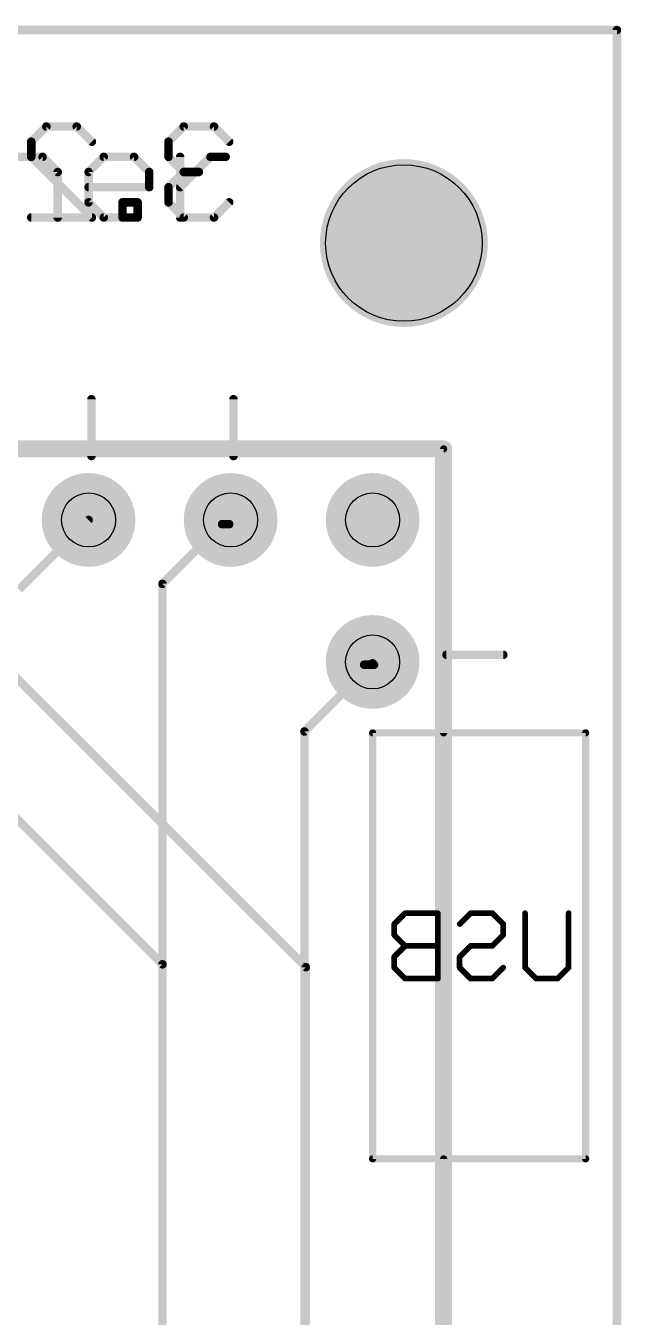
# Model space of a CAD drawing. Extents: x -0.1 to 48.3, y -0.1 to 47.8.
# Drawn here: x 37.69 to 48.34, y 24.73 to 47.83 of the extents above; entities that cross this region are included whole.
import ezdxf

# ---------------------------------------------------------------- set-up
doc = ezdxf.new("R2010")
doc.units = 0
for name, color, linetype in [('1', 12, 'CONTINUOUS'), ('16', 132, 'CONTINUOUS'), ('17', 110, 'CONTINUOUS'), ('20', 53, 'CONTINUOUS'), ('21', 253, 'CONTINUOUS'), ('22', 253, 'CONTINUOUS'), ('29', 253, 'CONTINUOUS'), ('30', 253, 'CONTINUOUS'), ('44', 253, 'CONTINUOUS')]:
    doc.layers.add(name, color=color, linetype=linetype)

# ---------------------------------------------------------------- blocks, each defined once
blk = doc.blocks.new('ROUNDP')
at = {"const_width": 0.5}
blk.add_lwpolyline([(0, -0.25, 1), (0, 0.25, 1), (0, -0.25)], format="xyb", dxfattribs=at)

msp = doc.modelspace()

# ---------------------------------------------------------------- linework, layer by layer
at = {"layer": '1', "const_width": 0.1524}
for points in [[(0, 47.752), (48.26, 47.752)], [(48.26, 47.752), (48.26, 0)], [(38.8112, 38.989), (37.5666, 37.7444)], [(41.1988, 38.9128), (40.132, 37.846)], [(41.3258, 38.9128), (41.1988, 38.9128)], [(40.132, 37.846), (40.132, 18.6182)], [(43.8912, 36.4236), (42.672, 35.2044)], [(43.9166, 36.3982), (43.7388, 36.3982)], [(42.672, 35.2044), (42.672, 19.2024)]]:
    msp.add_lwpolyline(points, dxfattribs=at)
at = {"layer": '1', "const_width": 0.0762}
for points in [[(48.2981, 47.752, 1), (48.2219, 47.752)], [(48.26, 47.7139, 1), (48.26, 47.7901)], [(38.8381, 38.9621, 1), (38.7843, 39.0159)], [(41.1988, 38.9509, 1), (41.1988, 38.8747)], [(41.2257, 38.8859, 1), (41.1719, 38.9397)], [(41.3258, 38.8747, 1), (41.3258, 38.9509)], [(40.1701, 37.846, 1), (40.0939, 37.846)], [(40.1051, 37.8729, 1), (40.1589, 37.8191)], [(43.7388, 36.4363, 1), (43.7388, 36.3601)], [(43.9181, 36.3967, 1), (43.8643, 36.4505)], [(43.9166, 36.3601, 1), (43.9166, 36.4363)], [(42.7101, 35.2044, 1), (42.6339, 35.2044)], [(42.6451, 35.2313, 1), (42.6989, 35.1775)]]:
    msp.add_lwpolyline(points, format="xyb", dxfattribs=at)
at = {"layer": '16', "const_width": 0.1524}
for points in [[(0, 47.752), (48.26, 47.752)], [(48.26, 47.752), (48.26, 0)], [(33.7312, 37.4396), (40.132, 31.0388)], [(36.322, 37.3634), (42.6974, 30.988)], [(40.132, 31.0388), (40.132, 17.9578)], [(42.6974, 30.988), (42.6974, 18.288)]]:
    msp.add_lwpolyline(points, dxfattribs=at)
at = {"layer": '16', "const_width": 0.0762}
for points in [[(48.2981, 47.752, 1), (48.2219, 47.752)], [(48.26, 47.7139, 1), (48.26, 47.7901)], [(40.1701, 31.0388, 1), (40.0939, 31.0388)], [(40.1051, 31.0119, 1), (40.1589, 31.0657)], [(42.7355, 30.988, 1), (42.6593, 30.988)], [(42.6705, 30.9611, 1), (42.7243, 31.0149)]]:
    msp.add_lwpolyline(points, format="xyb", dxfattribs=at)
at = {"layer": '20', "const_width": 0.1524}
for points in [[(0, 47.752), (48.26, 47.752)], [(48.26, 47.752), (48.26, 0)]]:
    msp.add_lwpolyline(points, dxfattribs=at)
at = {"layer": '20', "const_width": 0.0762}
for points in [[(48.2981, 47.752, 1), (48.2219, 47.752)], [(48.26, 47.7139, 1), (48.26, 47.7901)]]:
    msp.add_lwpolyline(points, format="xyb", dxfattribs=at)
at = {"layer": '20'}
msp.add_circle((44.45, 43.942), 1.4, dxfattribs=at)
at = {"layer": '21'}
for points, const_width in [([(37.1738, 45.4839), (37.9873, 45.4839)], 0.1524), ([(37.9873, 45.4839), (38.2585, 45.2127)], 0.1524), ([(38.811, 45.2127), (39.0822, 45.4839)], 0.1524), ([(39.0822, 45.4839), (39.6245, 45.4839)], 0.1524), ([(39.6245, 45.4839), (39.8957, 45.2127)], 0.1524), ([(40.4482, 44.3992), (40.4482, 45.4839)], 0.1524), ([(40.4482, 44.9415), (40.9905, 45.4839)], 0.1524), ([(40.9905, 45.4839), (41.2616, 45.4839)], 0.1524), ([(38.2585, 45.2127), (38.2585, 44.3992)], 0.1524), ([(38.811, 44.6704), (38.811, 45.2127)], 0.1524), ([(39.8957, 45.2127), (39.8957, 44.9415)], 0.1524), ([(39.8957, 44.9415), (38.811, 44.9415)], 0.1524), ([(39.0822, 44.3992), (38.811, 44.6704)], 0.1524), ([(39.6245, 44.3992), (39.0822, 44.3992)], 0.1524), ([(38.862, 40.132), (38.862, 41.148)], 0.1524), ([(41.402, 40.132), (41.402, 41.148)], 0.1524), ([(9.6012, 40.259), (45.1612, 40.259)], 0.3048), ([(45.1612, 40.259), (45.1612, 22.479)], 0.3048), ([(46.228, 36.576), (45.212, 36.576)], 0.1524)]:
    msp.add_lwpolyline(points, dxfattribs=dict(at, const_width=const_width))
for points, const_width in [([(38.0143, 45.5108, 1), (37.9604, 45.4569)], 0.0762), ([(37.9873, 45.4458, 1), (37.9873, 45.522)], 0.0762), ([(39.0822, 45.522, 1), (39.0822, 45.4458)], 0.0762), ([(39.1091, 45.4569, 1), (39.0552, 45.5108)], 0.0762), ([(39.6514, 45.5108, 1), (39.5975, 45.4569)], 0.0762), ([(39.6245, 45.4458, 1), (39.6245, 45.522)], 0.0762), ([(40.4863, 45.4839, 1), (40.4101, 45.4839)], 0.0762), ([(40.9905, 45.522, 1), (40.9905, 45.4458)], 0.0762), ([(41.0174, 45.4569, 1), (40.9635, 45.5108)], 0.0762), ([(41.2616, 45.4458, 1), (41.2616, 45.522)], 0.0762), ([(38.2966, 45.2127, 1), (38.2204, 45.2127)], 0.0762), ([(38.8491, 45.2127, 1), (38.7729, 45.2127)], 0.0762), ([(39.9338, 45.2127, 1), (39.8576, 45.2127)], 0.0762), ([(38.2316, 45.1858, 1), (38.2854, 45.2396)], 0.0762), ([(38.7841, 45.2396, 1), (38.8379, 45.1858)], 0.0762), ([(39.8687, 45.1858, 1), (39.9226, 45.2396)], 0.0762), ([(38.811, 44.9796, 1), (38.811, 44.9034)], 0.0762), ([(39.8576, 44.9415, 1), (39.9338, 44.9415)], 0.0762), ([(39.8957, 44.9034, 1), (39.8957, 44.9796)], 0.0762), ([(40.4212, 44.9685, 1), (40.4751, 44.9146)], 0.0762), ([(38.8379, 44.6973, 1), (38.7841, 44.6434)], 0.0762), ([(38.7729, 44.6704, 1), (38.8491, 44.6704)], 0.0762), ([(38.2204, 44.3992, 1), (38.2966, 44.3992)], 0.0762), ([(39.0822, 44.4373, 1), (39.0822, 44.3611)], 0.0762), ([(39.0552, 44.3723, 1), (39.1091, 44.4261)], 0.0762), ([(39.6245, 44.3611, 1), (39.6245, 44.4373)], 0.0762), ([(40.4101, 44.3992, 1), (40.4863, 44.3992)], 0.0762), ([(38.9001, 41.148, 1), (38.8239, 41.148)], 0.0762), ([(41.4401, 41.148, 1), (41.3639, 41.148)], 0.0762), ([(45.2374, 40.259, 1), (45.085, 40.259)], 0.1524), ([(45.1612, 40.1828, 1), (45.1612, 40.3352)], 0.1524), ([(38.8239, 40.132, 1), (38.9001, 40.132)], 0.0762), ([(41.3639, 40.132, 1), (41.4401, 40.132)], 0.0762), ([(45.212, 36.6141, 1), (45.212, 36.5379)], 0.0762), ([(46.228, 36.5379, 1), (46.228, 36.6141)], 0.0762)]:
    msp.add_lwpolyline(points, format="xyb", dxfattribs=dict(at, const_width=const_width))
at = {"layer": '22'}
for points, const_width in [([(37.7854, 45.755), (38.0566, 46.0262)], 0.1524), ([(38.0566, 46.0262), (38.5989, 46.0262)], 0.1524), ([(38.5989, 46.0262), (38.8701, 45.755)], 0.1524), ([(40.5123, 46.0262), (40.2411, 45.755)], 0.1524), ([(41.0546, 46.0262), (40.5123, 46.0262)], 0.1524), ([(41.3258, 45.755), (41.0546, 46.0262)], 0.1524), ([(37.7854, 45.4839), (37.7854, 45.755)], 0.1524), ([(40.2411, 45.755), (40.2411, 45.4839)], 0.1524), ([(38.8701, 44.3992), (37.7854, 45.4839)], 0.1524), ([(40.2411, 45.4839), (40.5123, 45.2127)], 0.1524), ([(40.5123, 45.2127), (40.2411, 44.9415)], 0.1524), ([(40.5123, 45.2127), (40.7835, 45.2127)], 0.1524), ([(40.2411, 44.9415), (40.2411, 44.6704)], 0.1524), ([(39.6886, 44.6704), (39.4175, 44.6704)], 0.1524), ([(39.4175, 44.6704), (39.4175, 44.3992)], 0.1524), ([(39.6886, 44.3992), (39.6886, 44.6704)], 0.1524), ([(40.2411, 44.6704), (40.5123, 44.3992)], 0.1524), ([(41.0546, 44.3992), (41.3258, 44.6704)], 0.1524), ([(37.7854, 44.3992), (38.8701, 44.3992)], 0.1524), ([(39.4175, 44.3992), (39.6886, 44.3992)], 0.1524), ([(40.5123, 44.3992), (41.0546, 44.3992)], 0.1524), ([(9.6012, 40.259), (45.1612, 40.259)], 0.127), ([(45.1612, 40.259), (45.1612, 35.179)], 0.127), ([(43.8912, 35.179), (47.7012, 35.179)], 0.127), ([(43.8912, 27.559), (43.8912, 35.179)], 0.127), ([(47.7012, 35.179), (47.7012, 27.559)], 0.127), ([(44.4729, 31.9542), (44.278, 31.7593)], 0.1016), ([(45.0576, 31.9542), (44.4729, 31.9542)], 0.1016), ([(45.0576, 30.7848), (45.0576, 31.9542)], 0.1016), ([(45.4474, 31.7593), (45.6423, 31.9542)], 0.1016), ([(45.6423, 31.9542), (46.0321, 31.9542)], 0.1016), ([(46.0321, 31.9542), (46.227, 31.7593)], 0.1016), ([(46.6168, 30.9797), (46.6168, 31.9542)], 0.1016), ([(47.3964, 31.9542), (47.3964, 30.9797)], 0.1016), ([(44.278, 31.7593), (44.278, 31.5644)], 0.1016), ([(46.227, 31.7593), (46.227, 31.5644)], 0.1016), ([(44.278, 31.5644), (44.4729, 31.3695)], 0.1016), ([(44.4729, 31.3695), (44.278, 31.1746)], 0.1016), ([(45.0576, 31.3695), (44.4729, 31.3695)], 0.1016), ([(45.6423, 31.3695), (45.4474, 31.1746)], 0.1016), ([(46.0321, 31.3695), (45.6423, 31.3695)], 0.1016), ([(46.227, 31.5644), (46.0321, 31.3695)], 0.1016), ([(44.278, 31.1746), (44.278, 30.9797)], 0.1016), ([(45.4474, 31.1746), (45.4474, 30.9797)], 0.1016), ([(44.278, 30.9797), (44.4729, 30.7848)], 0.1016), ([(45.4474, 30.9797), (45.6423, 30.7848)], 0.1016), ([(46.0321, 30.7848), (46.227, 30.9797)], 0.1016), ([(46.8117, 30.7848), (46.6168, 30.9797)], 0.1016), ([(47.3964, 30.9797), (47.2015, 30.7848)], 0.1016), ([(44.4729, 30.7848), (45.0576, 30.7848)], 0.1016), ([(45.6423, 30.7848), (46.0321, 30.7848)], 0.1016), ([(47.2015, 30.7848), (46.8117, 30.7848)], 0.1016), ([(47.7012, 27.559), (43.8912, 27.559)], 0.127), ([(45.1612, 22.479), (45.1612, 27.559)], 0.127)]:
    msp.add_lwpolyline(points, dxfattribs=dict(at, const_width=const_width))
for points, const_width in [([(38.0566, 46.0643, 1), (38.0566, 45.9881)], 0.0762), ([(38.0835, 45.9992, 1), (38.0296, 46.0531)], 0.0762), ([(38.6258, 46.0531, 1), (38.572, 45.9992)], 0.0762), ([(38.5989, 45.9881, 1), (38.5989, 46.0643)], 0.0762), ([(40.5123, 46.0643, 1), (40.5123, 45.9881)], 0.0762), ([(40.5392, 45.9992, 1), (40.4854, 46.0531)], 0.0762), ([(41.0816, 46.0531, 1), (41.0277, 45.9992)], 0.0762), ([(41.0546, 45.9881, 1), (41.0546, 46.0643)], 0.0762), ([(37.8235, 45.755, 1), (37.7473, 45.755)], 0.0762), ([(37.7585, 45.782, 1), (37.8123, 45.7281)], 0.0762), ([(38.8431, 45.7281, 1), (38.897, 45.782)], 0.0762), ([(40.2792, 45.755, 1), (40.203, 45.755)], 0.0762), ([(40.2142, 45.782, 1), (40.2681, 45.7281)], 0.0762), ([(41.2989, 45.7281, 1), (41.3527, 45.782)], 0.0762), ([(37.8123, 45.5108, 1), (37.7585, 45.4569)], 0.0762), ([(37.7473, 45.4839, 1), (37.8235, 45.4839)], 0.0762), ([(40.2681, 45.5108, 1), (40.2142, 45.4569)], 0.0762), ([(40.203, 45.4839, 1), (40.2792, 45.4839)], 0.0762), ([(40.5123, 45.2508, 1), (40.5123, 45.1746)], 0.0762), ([(40.5392, 45.1858, 1), (40.4854, 45.2396)], 0.0762), ([(40.7835, 45.1746, 1), (40.7835, 45.2508)], 0.0762), ([(40.4854, 45.1858, 1), (40.5392, 45.2396)], 0.0762), ([(40.2792, 44.9415, 1), (40.203, 44.9415)], 0.0762), ([(40.2142, 44.9685, 1), (40.2681, 44.9146)], 0.0762), ([(39.4175, 44.7085, 1), (39.4175, 44.6323)], 0.0762), ([(39.4556, 44.6704, 1), (39.3794, 44.6704)], 0.0762), ([(39.7267, 44.6704, 1), (39.6505, 44.6704)], 0.0762), ([(39.6886, 44.6323, 1), (39.6886, 44.7085)], 0.0762), ([(40.2681, 44.6973, 1), (40.2142, 44.6434)], 0.0762), ([(40.203, 44.6704, 1), (40.2792, 44.6704)], 0.0762), ([(41.3527, 44.6434, 1), (41.2989, 44.6973)], 0.0762), ([(37.7854, 44.4373, 1), (37.7854, 44.3611)], 0.0762), ([(38.8431, 44.3723, 1), (38.897, 44.4261)], 0.0762), ([(38.8701, 44.3611, 1), (38.8701, 44.4373)], 0.0762), ([(39.4175, 44.4373, 1), (39.4175, 44.3611)], 0.0762), ([(39.3794, 44.3992, 1), (39.4556, 44.3992)], 0.0762), ([(39.6505, 44.3992, 1), (39.7267, 44.3992)], 0.0762), ([(39.6886, 44.3611, 1), (39.6886, 44.4373)], 0.0762), ([(40.5123, 44.4373, 1), (40.5123, 44.3611)], 0.0762), ([(40.4854, 44.3723, 1), (40.5392, 44.4261)], 0.0762), ([(41.0277, 44.4261, 1), (41.0816, 44.3723)], 0.0762), ([(41.0546, 44.3611, 1), (41.0546, 44.4373)], 0.0762), ([(45.193, 40.259, 1), (45.1294, 40.259)], 0.0635), ([(45.1612, 40.2272, 1), (45.1612, 40.2908)], 0.0635), ([(43.8912, 35.2108, 1), (43.8912, 35.1472)], 0.0635), ([(43.923, 35.179, 1), (43.8595, 35.179)], 0.0635), ([(45.1294, 35.179, 1), (45.193, 35.179)], 0.0635), ([(47.733, 35.179, 1), (47.6694, 35.179)], 0.0635), ([(47.7012, 35.1472, 1), (47.7012, 35.2108)], 0.0635), ([(44.4729, 31.9796, 1), (44.4729, 31.9288)], 0.0508), ([(44.4909, 31.9362, 1), (44.4549, 31.9722)], 0.0508), ([(45.083, 31.9542, 1), (45.0322, 31.9542)], 0.0508), ([(45.0576, 31.9288, 1), (45.0576, 31.9796)], 0.0508), ([(45.6423, 31.9796, 1), (45.6423, 31.9288)], 0.0508), ([(45.6603, 31.9362, 1), (45.6243, 31.9722)], 0.0508), ([(46.0501, 31.9722, 1), (46.0141, 31.9362)], 0.0508), ([(46.0321, 31.9288, 1), (46.0321, 31.9796)], 0.0508), ([(46.6422, 31.9542, 1), (46.5914, 31.9542)], 0.0508), ([(47.4218, 31.9542, 1), (47.371, 31.9542)], 0.0508), ([(44.26, 31.7773, 1), (44.296, 31.7413)], 0.0508), ([(44.3034, 31.7593, 1), (44.2526, 31.7593)], 0.0508), ([(45.4294, 31.7773, 1), (45.4654, 31.7413)], 0.0508), ([(46.2524, 31.7593, 1), (46.2016, 31.7593)], 0.0508), ([(46.209, 31.7413, 1), (46.245, 31.7773)], 0.0508), ([(44.296, 31.5824, 1), (44.26, 31.5464)], 0.0508), ([(44.2526, 31.5644, 1), (44.3034, 31.5644)], 0.0508), ([(44.4729, 31.3949, 1), (44.4729, 31.3441)], 0.0508), ([(44.4909, 31.3515, 1), (44.4549, 31.3875)], 0.0508), ([(45.0576, 31.3441, 1), (45.0576, 31.3949)], 0.0508), ([(45.6423, 31.3949, 1), (45.6423, 31.3441)], 0.0508), ([(45.6603, 31.3515, 1), (45.6243, 31.3875)], 0.0508), ([(46.0321, 31.3441, 1), (46.0321, 31.3949)], 0.0508), ([(46.2016, 31.5644, 1), (46.2524, 31.5644)], 0.0508), ([(46.245, 31.5464, 1), (46.209, 31.5824)], 0.0508), ([(44.26, 31.1926, 1), (44.296, 31.1566)], 0.0508), ([(44.3034, 31.1746, 1), (44.2526, 31.1746)], 0.0508), ([(44.4549, 31.3515, 1), (44.4909, 31.3875)], 0.0508), ([(45.4294, 31.1926, 1), (45.4654, 31.1566)], 0.0508), ([(45.4728, 31.1746, 1), (45.422, 31.1746)], 0.0508), ([(46.0141, 31.3875, 1), (46.0501, 31.3515)], 0.0508), ([(44.296, 30.9977, 1), (44.26, 30.9617)], 0.0508), ([(44.2526, 30.9797, 1), (44.3034, 30.9797)], 0.0508), ([(45.4654, 30.9977, 1), (45.4294, 30.9617)], 0.0508), ([(45.422, 30.9797, 1), (45.4728, 30.9797)], 0.0508), ([(46.245, 30.9617, 1), (46.209, 30.9977)], 0.0508), ([(46.6348, 30.9977, 1), (46.5988, 30.9617)], 0.0508), ([(46.5914, 30.9797, 1), (46.6422, 30.9797)], 0.0508), ([(47.371, 30.9797, 1), (47.4218, 30.9797)], 0.0508), ([(47.4144, 30.9617, 1), (47.3784, 30.9977)], 0.0508), ([(44.4729, 30.8102, 1), (44.4729, 30.7594)], 0.0508), ([(44.4549, 30.7668, 1), (44.4909, 30.8028)], 0.0508), ([(45.0322, 30.7848, 1), (45.083, 30.7848)], 0.0508), ([(45.0576, 30.7594, 1), (45.0576, 30.8102)], 0.0508), ([(45.6423, 30.8102, 1), (45.6423, 30.7594)], 0.0508), ([(45.6243, 30.7668, 1), (45.6603, 30.8028)], 0.0508), ([(46.0141, 30.8028, 1), (46.0501, 30.7668)], 0.0508), ([(46.0321, 30.7594, 1), (46.0321, 30.8102)], 0.0508), ([(46.8117, 30.8102, 1), (46.8117, 30.7594)], 0.0508), ([(46.7937, 30.7668, 1), (46.8297, 30.8028)], 0.0508), ([(47.1835, 30.8028, 1), (47.2195, 30.7668)], 0.0508), ([(47.2015, 30.7594, 1), (47.2015, 30.8102)], 0.0508), ([(43.8912, 27.5907, 1), (43.8912, 27.5273)], 0.0635), ([(43.8595, 27.559, 1), (43.923, 27.559)], 0.0635), ([(45.193, 27.559, 1), (45.1294, 27.559)], 0.0635), ([(47.6694, 27.559, 1), (47.733, 27.559)], 0.0635), ([(47.7012, 27.5273, 1), (47.7012, 27.5907)], 0.0635)]:
    msp.add_lwpolyline(points, format="xyb", dxfattribs=dict(at, const_width=const_width))
at = {"layer": '29', "const_width": 1.5016}
msp.add_lwpolyline([(44.45, 43.1912, 1), (44.45, 44.6928, 1), (44.45, 43.1912)], format="xyb", dxfattribs=at)
at = {"layer": '30', "const_width": 1.5016}
msp.add_lwpolyline([(44.45, 43.1912, 1), (44.45, 44.6928, 1), (44.45, 43.1912)], format="xyb", dxfattribs=at)
at = {"layer": '44'}
for centre in [(38.8112, 38.989), (41.3512, 38.989), (43.8912, 38.989), (43.8912, 36.449)]:
    msp.add_circle(centre, 0.4826, dxfattribs=at)

# ---------------------------------------------------------------- block references
at = {"layer": '17', "xscale": 1.4732, "yscale": 1.4732}
for p in [(38.8112, 38.989), (38.8112, 38.989), (38.8112, 38.989), (38.8112, 38.989), (41.3512, 38.989), (41.3512, 38.989), (41.3512, 38.989), (41.3512, 38.989), (43.8912, 38.989), (43.8912, 38.989), (43.8912, 38.989), (43.8912, 38.989)]:
    msp.add_blockref('ROUNDP', p, dxfattribs=at)
at = {"layer": '17', "xscale": 1.4732, "yscale": 1.4732, "rotation": 180}
msp.add_blockref('ROUNDP', (43.8912, 36.449), dxfattribs=at)
msp.add_blockref('ROUNDP', (43.8912, 36.449), dxfattribs=at)
msp.add_blockref('ROUNDP', (43.8912, 36.449), dxfattribs=at)
msp.add_blockref('ROUNDP', (43.8912, 36.449), dxfattribs=at)
at = {"layer": '29', "xscale": 1.6764, "yscale": 1.6764}
for p in [(38.8112, 38.989), (41.3512, 38.989), (43.8912, 38.989)]:
    msp.add_blockref('ROUNDP', p, dxfattribs=at)
at = {"layer": '29', "xscale": 1.6764, "yscale": 1.6764, "rotation": 180}
msp.add_blockref('ROUNDP', (43.8912, 36.449), dxfattribs=at)
at = {"layer": '30', "xscale": 1.6764, "yscale": 1.6764}
for p in [(38.8112, 38.989), (41.3512, 38.989), (43.8912, 38.989)]:
    msp.add_blockref('ROUNDP', p, dxfattribs=at)
at = {"layer": '30', "xscale": 1.6764, "yscale": 1.6764, "rotation": 180}
msp.add_blockref('ROUNDP', (43.8912, 36.449), dxfattribs=at)

doc.saveas('drawing.dxf')
